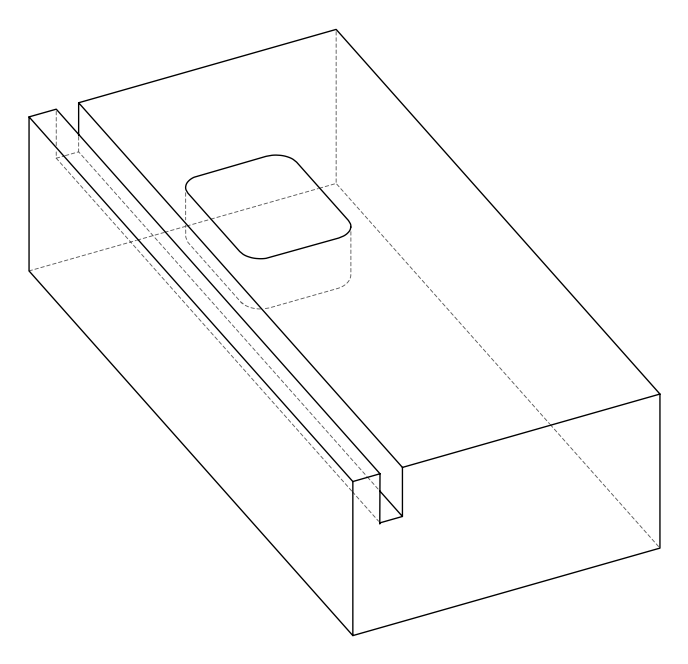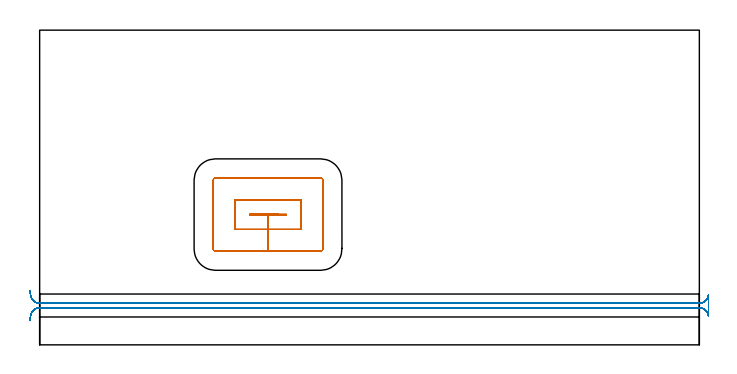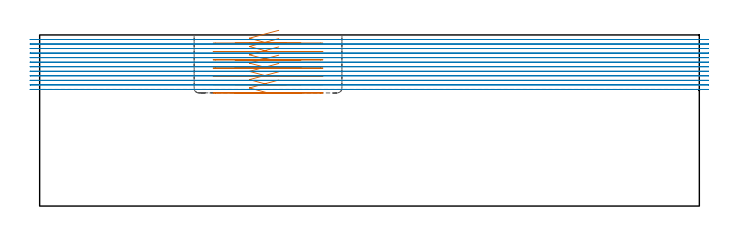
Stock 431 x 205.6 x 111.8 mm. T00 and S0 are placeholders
(PLAN: 2 operations, 1 tool changes, 29.2 min)
(1 MILL_RECTANGULAR_POCKET | POCKET_RECTANGULAR_STRAIGHT | NXT0201_007 | Follow Part, ap 6.25, ae 75% | 7.01 min | 259412 mm3)
(2 MILL_RECTANGULAR_SLOT | SLOT_RECTANGULAR | NXT0201_011 | Follow Part, ap 3, ae 75% | 22.21 min | 230180 mm3)
(TOOL NXT0201_007 | ENDMILL 25mm [R216.25-25050GCK54P 1620] | D25 R3 FL54 Z5)
(TOOL NXT0201_011 | ENDMILL 12mm [2P460-1200-NA 1630] | D12 FL38 Z6)
(OP 1 MILL_RECTANGULAR_POCKET)
G17 G21 G94 G90
T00 M6
G54
G17 G0 G90 X156.202 Y85.25 S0 M3
G43 Z121.8 H1
Z114.8
G94 G1 X137.15 Z109.695 F250.
Y84.95 Z109.614
X149.2 Z106.386
X161.25 F500.
Y85.25
X137.15
Y84.95
X149.2
Y75.45
X170.75
Y94.75
X127.65
Y75.45
X149.2
Y61.2
X183.5
G3 X185. Y62.7 R1.5
G1 Y107.5
G3 X183.5 Y109. R1.5
G1 X114.9
G3 X113.4 Y107.5 R1.5
G1 Y62.7
G3 X114.9 Y61.2 R1.5
G1 X149.2
X150.2
G0 X156.202 Y85.25 Z109.386
G1 X137.15 Z104.281 F250.
Y84.95 Z104.2
X149.2 Z100.971
X161.25 F500.
Y85.25
X137.15
Y84.95
X149.2
Y75.45
X170.75
Y94.75
X127.65
Y75.45
X149.2
Y61.2
X183.5
G3 X185. Y62.7 R1.5
G1 Y107.5
G3 X183.5 Y109. R1.5
G1 X114.9
G3 X113.4 Y107.5 R1.5
G1 Y62.7
G3 X114.9 Y61.2 R1.5
G1 X149.2
X150.2
G0 X156.202 Y85.25 Z103.971
G1 X137.15 Z98.866 F250.
Y84.95 Z98.786
X149.2 Z95.557
X161.25 F500.
Y85.25
X137.15
Y84.95
X149.2
Y75.45
X170.75
Y94.75
X127.65
Y75.45
X149.2
Y61.2
X183.5
G3 X185. Y62.7 R1.5
G1 Y107.5
G3 X183.5 Y109. R1.5
G1 X114.9
G3 X113.4 Y107.5 R1.5
G1 Y62.7
G3 X114.9 Y61.2 R1.5
G1 X149.2
X150.2
G0 X156.202 Y85.25 Z98.557
G1 X137.15 Z93.452 F250.
Y84.95 Z93.372
X149.2 Z90.143
X161.25 F500.
Y85.25
X137.15
Y84.95
X149.2
Y75.45
X170.75
Y94.75
X127.65
Y75.45
X149.2
Y61.2
X183.5
G3 X185. Y62.7 R1.5
G1 Y107.5
G3 X183.5 Y109. R1.5
G1 X114.9
G3 X113.4 Y107.5 R1.5
G1 Y62.7
G3 X114.9 Y61.2 R1.5
G1 X149.2
X150.2
G0 X156.202 Y85.25 Z93.143
G1 X137.15 Z88.038 F250.
Y84.95 Z87.957
X149.2 Z84.729
X161.25 F500.
Y85.25
X137.15
Y84.95
X149.2
Y75.45
X170.75
Y94.75
X127.65
Y75.45
X149.2
Y61.2
X183.5
G3 X185. Y62.7 R1.5
G1 Y107.5
G3 X183.5 Y109. R1.5
G1 X114.9
G3 X113.4 Y107.5 R1.5
G1 Y62.7
G3 X114.9 Y61.2 R1.5
G1 X149.2
X150.2
G0 X156.202 Y85.25 Z87.729
G1 X137.15 Z82.623 F250.
Y84.95 Z82.543
X149.2 Z79.314
X161.25 F500.
Y85.25
X137.15
Y84.95
X149.2
Y75.45
X170.75
Y94.75
X127.65
Y75.45
X149.2
Y61.2
X183.5
G3 X185. Y62.7 R1.5
G1 Y107.5
G3 X183.5 Y109. R1.5
G1 X114.9
G3 X113.4 Y107.5 R1.5
G1 Y62.7
G3 X114.9 Y61.2 R1.5
G1 X149.2
X150.2
G0 X156.202 Y85.25 Z82.314
G1 X137.15 Z77.209 F250.
Y84.95 Z77.129
X149.2 Z73.9
X161.25 F500.
Y85.25
X137.15
Y84.95
X149.2
Y75.45
X170.75
Y94.75
X127.65
Y75.45
X149.2
Y61.2
X183.5
G3 X185. Y62.7 R1.5
G1 Y107.5
G3 X183.5 Y109. R1.5
G1 X114.9
G3 X113.4 Y107.5 R1.5
G1 Y62.7
G3 X114.9 Y61.2 R1.5
G1 X149.2
X150.2
G0 Z121.8
M5
M2
(OP 2 MILL_RECTANGULAR_SLOT)
G17 G21 G94 G90
T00 M6
G54
G17 G0 G90 X-6.27 Y15.814 S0 M3
G43 Z121.8 H1
Z108.833
G94 G1 X-5.97 Y18.799 F250.
G2 X0. Y24.2 R6. F500.
G1 X431.
G2 X436.99 Y18.546 R6.
G1 X437.
Y32.854
X436.99
G2 X431. Y27.2 R6.
G1 X0.
G2 X-5.97 Y32.601 R6.
G1 X-6.27 Y35.586 F250.
G0 Y15.814 Z105.867
G1 X-5.97 Y18.799
G2 X0. Y24.2 R6. F500.
G1 X431.
G2 X436.99 Y18.546 R6.
G1 X437.
Y32.854
X436.99
G2 X431. Y27.2 R6.
G1 X0.
G2 X-5.97 Y32.601 R6.
G1 X-6.27 Y35.586 F250.
G0 Y15.814 Z102.9
G1 X-5.97 Y18.799
G2 X0. Y24.2 R6. F500.
G1 X431.
G2 X436.99 Y18.546 R6.
G1 X437.
Y32.854
X436.99
G2 X431. Y27.2 R6.
G1 X0.
G2 X-5.97 Y32.601 R6.
G1 X-6.27 Y35.586 F250.
G0 Y15.814 Z99.933
G1 X-5.97 Y18.799
G2 X0. Y24.2 R6. F500.
G1 X431.
G2 X436.99 Y18.546 R6.
G1 X437.
Y32.854
X436.99
G2 X431. Y27.2 R6.
G1 X0.
G2 X-5.97 Y32.601 R6.
G1 X-6.27 Y35.586 F250.
G0 Y15.814 Z96.967
G1 X-5.97 Y18.799
G2 X0. Y24.2 R6. F500.
G1 X431.
G2 X436.99 Y18.546 R6.
G1 X437.
Y32.854
X436.99
G2 X431. Y27.2 R6.
G1 X0.
G2 X-5.97 Y32.601 R6.
G1 X-6.27 Y35.586 F250.
G0 Y15.814 Z94.
G1 X-5.97 Y18.799
G2 X0. Y24.2 R6. F500.
G1 X431.
G2 X436.99 Y18.546 R6.
G1 X437.
Y32.854
X436.99
G2 X431. Y27.2 R6.
G1 X0.
G2 X-5.97 Y32.601 R6.
G1 X-6.27 Y35.586 F250.
G0 Y15.814 Z91.033
G1 X-5.97 Y18.799
G2 X0. Y24.2 R6. F500.
G1 X431.
G2 X436.99 Y18.546 R6.
G1 X437.
Y32.854
X436.99
G2 X431. Y27.2 R6.
G1 X0.
G2 X-5.97 Y32.601 R6.
G1 X-6.27 Y35.586 F250.
G0 Y15.814 Z88.067
G1 X-5.97 Y18.799
G2 X0. Y24.2 R6. F500.
G1 X431.
G2 X436.99 Y18.546 R6.
G1 X437.
Y32.854
X436.99
G2 X431. Y27.2 R6.
G1 X0.
G2 X-5.97 Y32.601 R6.
G1 X-6.27 Y35.586 F250.
G0 Y15.814 Z85.1
G1 X-5.97 Y18.799
G2 X0. Y24.2 R6. F500.
G1 X431.
G2 X436.99 Y18.546 R6.
G1 X437.
Y32.854
X436.99
G2 X431. Y27.2 R6.
G1 X0.
G2 X-5.97 Y32.601 R6.
G1 X-6.27 Y35.586 F250.
G0 Y15.814 Z82.133
G1 X-5.97 Y18.799
G2 X0. Y24.2 R6. F500.
G1 X431.
G2 X436.99 Y18.546 R6.
G1 X437.
Y32.854
X436.99
G2 X431. Y27.2 R6.
G1 X0.
G2 X-5.97 Y32.601 R6.
G1 X-6.27 Y35.586 F250.
G0 Y15.814 Z79.167
G1 X-5.97 Y18.799
G2 X0. Y24.2 R6. F500.
G1 X431.
G2 X436.99 Y18.546 R6.
G1 X437.
Y32.854
X436.99
G2 X431. Y27.2 R6.
G1 X0.
G2 X-5.97 Y32.601 R6.
G1 X-6.27 Y35.586 F250.
G0 Y15.814 Z76.2
G1 X-5.97 Y18.799
G2 X0. Y24.2 R6. F500.
G1 X431.
G2 X436.99 Y18.546 R6.
G1 X437.
Y32.854
X436.99
G2 X431. Y27.2 R6.
G1 X0.
G2 X-5.97 Y32.601 R6.
G1 X-6.27 Y35.586 F250.
G0 Z121.8
M5
M2
